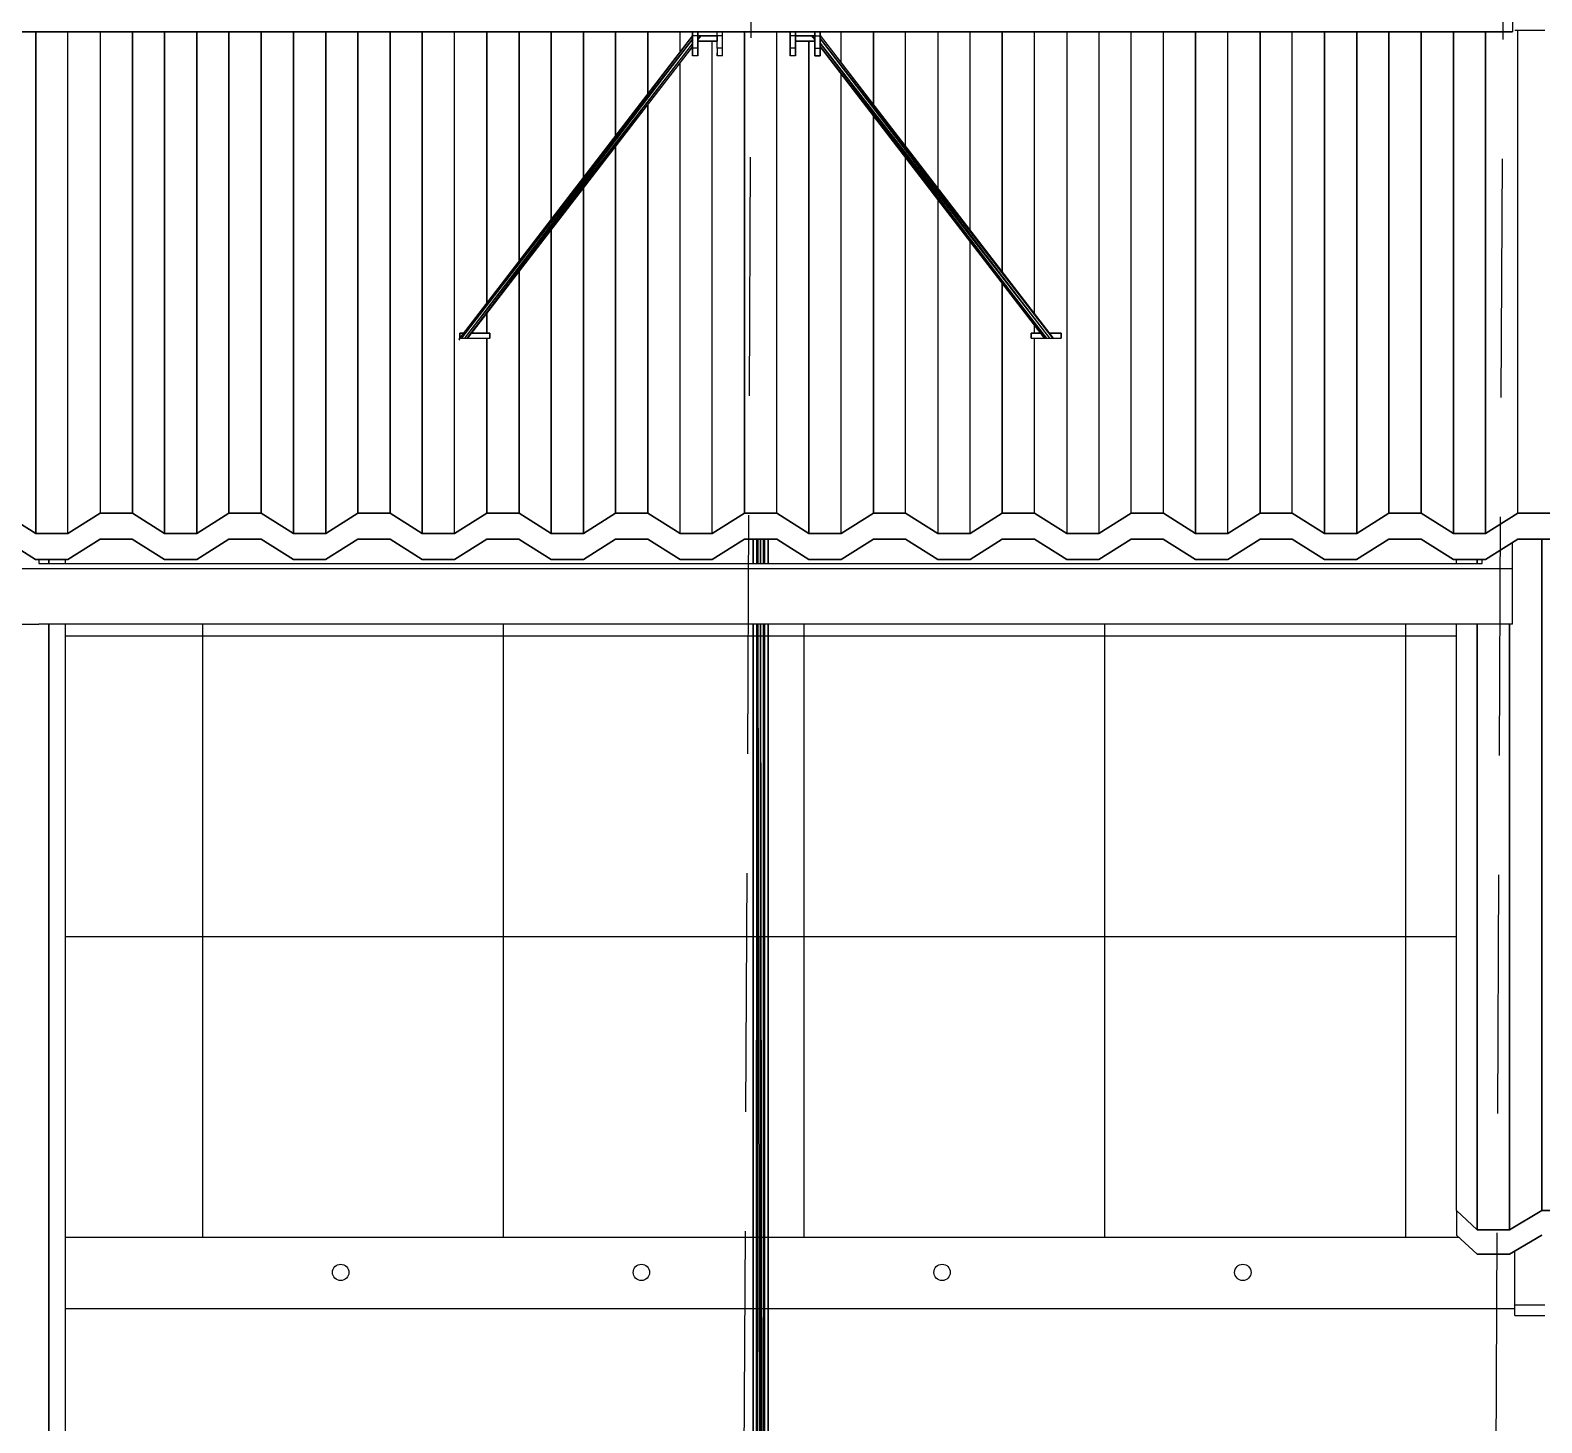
# Model space of a CAD drawing. Header units: millimetres. Extents: x -4997 to -4876, y -8737 to -8661.
# Drawn here: x -4922.076 to -4918.055, y -8705.173 to -8701.468 of the extents above; entities that cross this region are included whole.
import ezdxf

# ---------------------------------------------------------------- set-up
doc = ezdxf.new("R2010")
doc.units = ezdxf.units.MM
doc.header["$LTSCALE"] = 0.1
doc.linetypes.add('HIDDEN', pattern=[9.525, 6.35, -3.175])
for name, color, linetype in [('cobertura nova', 4, 'Continuous'), ('hachuras cobertura', 251, 'Continuous'), ('hachuras piso', 251, 'Continuous'), ('imagem', 7, 'Continuous'), ('layout cobertura', 251, 'Continuous'), ('visto', 9, 'Continuous')]:
    doc.layers.add(name, color=color, linetype=linetype)
picture_1 = doc.add_image_def('image1.jpg', size_in_pixel=(1920, 1080))

msp = doc.modelspace()

# ---------------------------------------------------------------- linework, layer by layer
at = {"layer": 'cobertura nova'}
for p, q in [((-4918.1328, -8701.3225), (-4918.1328, -8701.4725)), ((-4918.1328, -8701.3225), (-4918.1328, -8701.4725)), ((-4922.0528, -8701.4724), (-4922.1328, -8701.4724)), ((-4922.1328, -8701.4724), (-4922.0528, -8701.4724)), ((-4922.0528, -8701.4724), (-4918.2128, -8701.4724)), ((-4918.2128, -8701.4725), (-4922.0528, -8701.4724)), ((-4920.3143, -8701.4818), (-4920.9359, -8702.29)), ((-4920.3143, -8701.4821), (-4920.9359, -8702.29)), ((-4920.3143, -8701.4824), (-4920.9289, -8702.2872)), ((-4920.3143, -8701.4909), (-4920.9289, -8702.2872)), ((-4920.3143, -8701.4914), (-4920.9203, -8702.2872)), ((-4920.3143, -8701.4825), (-4920.3143, -8701.4724)), ((-4920.3143, -8701.4724), (-4920.3143, -8701.4825)), ((-4920.2998, -8701.4825), (-4920.3143, -8701.4825)), ((-4920.3143, -8701.5158), (-4920.3143, -8701.4825)), ((-4920.3143, -8701.4825), (-4920.3143, -8701.5158)), ((-4920.2998, -8701.4825), (-4920.2998, -8701.4724)), ((-4920.2998, -8701.4724), (-4920.2998, -8701.4825)), ((-4920.2998, -8701.5158), (-4920.2998, -8701.4825)), ((-4920.2998, -8701.4825), (-4920.2998, -8701.5158)), ((-4920.2487, -8701.4827), (-4920.2998, -8701.4827)), ((-4920.2998, -8701.4929), (-4920.292, -8701.4827)), ((-4920.292, -8701.4827), (-4920.2998, -8701.4928)), ((-4920.2998, -8701.4827), (-4920.2487, -8701.4827)), ((-4920.2998, -8701.4972), (-4920.2487, -8701.4972)), ((-4920.2998, -8701.4972), (-4920.2998, -8701.5077)), ((-4920.2487, -8701.4972), (-4920.2998, -8701.4972)), ((-4920.2487, -8701.4825), (-4920.2487, -8701.4724)), ((-4920.2343, -8701.4825), (-4920.2487, -8701.4825)), ((-4920.2487, -8701.5158), (-4920.2487, -8701.4825)), ((-4920.2487, -8701.4827), (-4920.2487, -8701.4972)), ((-4920.2343, -8701.4825), (-4920.2343, -8701.4724)), ((-4920.2343, -8701.5158), (-4920.2343, -8701.4825)), ((-4920.0543, -8701.4825), (-4920.0543, -8701.4724)), ((-4920.0398, -8701.4825), (-4920.0543, -8701.4825)), ((-4920.0543, -8701.5158), (-4920.0543, -8701.4825)), ((-4920.0542, -8701.4724), (-4920.0542, -8701.4825)), ((-4920.0542, -8701.4825), (-4920.0542, -8701.5158)), ((-4920.0398, -8701.4724), (-4920.0398, -8701.4825)), ((-4920.0398, -8701.4825), (-4920.0398, -8701.4724)), ((-4920.0398, -8701.4825), (-4920.0398, -8701.5158)), ((-4920.0398, -8701.5158), (-4920.0398, -8701.4825)), ((-4919.9887, -8701.4827), (-4920.0398, -8701.4827)), ((-4920.0398, -8701.4827), (-4919.9887, -8701.4827)), ((-4920.0398, -8701.4972), (-4920.0398, -8701.5077)), ((-4920.0398, -8701.4972), (-4919.9887, -8701.4972)), ((-4919.9887, -8701.4972), (-4920.0398, -8701.4972)), ((-4919.9966, -8701.4827), (-4919.9887, -8701.4929)), ((-4919.9887, -8701.4926), (-4919.9963, -8701.4827)), ((-4919.9961, -8701.4827), (-4919.9887, -8701.4922)), ((-4919.9896, -8701.4827), (-4919.9896, -8701.4827)), ((-4919.9892, -8701.4827), (-4919.9892, -8701.4827)), ((-4919.9887, -8701.4825), (-4919.9887, -8701.4724)), ((-4919.9887, -8701.4724), (-4919.9887, -8701.4825)), ((-4919.9887, -8701.4825), (-4919.9743, -8701.4825)), ((-4919.9887, -8701.5158), (-4919.9887, -8701.4825)), ((-4919.9887, -8701.4825), (-4919.9887, -8701.5158)), ((-4919.9743, -8701.4725), (-4919.9743, -8701.4825)), ((-4919.9743, -8701.4825), (-4919.9743, -8701.4725)), ((-4919.9743, -8701.4725), (-4919.9743, -8701.4818)), ((-4919.9743, -8701.4818), (-4919.3548, -8702.2872)), ((-4919.9743, -8701.4819), (-4919.3566, -8702.2872)), ((-4919.9743, -8701.4825), (-4919.9743, -8701.5158)), ((-4919.9743, -8701.5158), (-4919.9743, -8701.4825)), ((-4919.9743, -8701.4898), (-4919.3566, -8702.2872)), ((-4919.9743, -8701.4904), (-4919.3639, -8702.2872)), ((-4918.2128, -8701.4724), (-4918.1328, -8701.4724)), ((-4918.1328, -8701.4725), (-4918.2128, -8701.4725)), ((-4918.1262, -8701.4678), (-4918.0462, -8701.4678)), ((-4920.3143, -8701.503), (-4920.9202, -8702.2872)), ((-4920.913, -8702.2872), (-4920.3143, -8701.5036)), ((-4920.3143, -8701.5115), (-4920.913, -8702.2872)), ((-4920.9112, -8702.2872), (-4920.3143, -8701.5117)), ((-4920.2998, -8701.5158), (-4920.3143, -8701.5158)), ((-4920.3143, -8701.5158), (-4920.3143, -8701.5359)), ((-4920.3143, -8701.5359), (-4920.3143, -8701.5158)), ((-4920.3143, -8701.5291), (-4920.3143, -8701.5359)), ((-4920.2998, -8701.5359), (-4920.3143, -8701.5359)), ((-4920.2998, -8701.5077), (-4920.2998, -8701.5291)), ((-4920.2998, -8701.5359), (-4920.2998, -8701.5158)), ((-4920.2998, -8701.5158), (-4920.2998, -8701.5359)), ((-4920.2998, -8701.5291), (-4920.2998, -8701.5359)), ((-4920.2343, -8701.5158), (-4920.2487, -8701.5158)), ((-4920.2487, -8701.5158), (-4920.2487, -8701.5359)), ((-4920.2487, -8701.5359), (-4920.2487, -8701.5291)), ((-4920.2343, -8701.5359), (-4920.2487, -8701.5359)), ((-4920.2343, -8701.5359), (-4920.2343, -8701.5158)), ((-4920.0398, -8701.5158), (-4920.0543, -8701.5158)), ((-4920.0543, -8701.5359), (-4920.0543, -8701.5158)), ((-4920.0542, -8701.5158), (-4920.0543, -8701.5359)), ((-4920.0543, -8701.5291), (-4920.0543, -8701.5359)), ((-4920.0398, -8701.5359), (-4920.0543, -8701.5359)), ((-4920.0398, -8701.5077), (-4920.0398, -8701.5291)), ((-4920.0398, -8701.5158), (-4920.0398, -8701.5359)), ((-4920.0398, -8701.5359), (-4920.0398, -8701.5158)), ((-4920.0398, -8701.5291), (-4920.0398, -8701.5359)), ((-4919.9887, -8701.5077), (-4919.9887, -8701.5291)), ((-4919.9887, -8701.5158), (-4919.9743, -8701.5158)), ((-4919.9887, -8701.5359), (-4919.9887, -8701.5158)), ((-4919.9887, -8701.5158), (-4919.9887, -8701.5359)), ((-4919.9887, -8701.5291), (-4919.9887, -8701.5291)), ((-4919.9887, -8701.5291), (-4919.9887, -8701.5291)), ((-4919.9887, -8701.5291), (-4919.9887, -8701.5359)), ((-4919.9743, -8701.5359), (-4919.9887, -8701.5359)), ((-4919.9887, -8701.5359), (-4919.9743, -8701.5359)), ((-4919.9743, -8701.5018), (-4919.3639, -8702.2872)), ((-4919.3725, -8702.2872), (-4919.9743, -8701.5026)), ((-4919.9743, -8701.5109), (-4919.3725, -8702.2872)), ((-4919.3773, -8702.2872), (-4919.9743, -8701.5113)), ((-4919.9743, -8701.5117), (-4919.9743, -8701.5291)), ((-4919.9743, -8701.5117), (-4919.3773, -8702.2872)), ((-4919.9743, -8701.5158), (-4919.9743, -8701.5359)), ((-4919.9743, -8701.5359), (-4919.9743, -8701.5158)), ((-4919.9743, -8701.5291), (-4919.9743, -8701.5359)), ((-4920.8612, -8702.2223), (-4920.8612, -8702.2736)), ((-4920.8612, -8702.2736), (-4920.8612, -8702.2223)), ((-4919.4041, -8702.2736), (-4919.4041, -8702.2524)), ((-4920.9359, -8702.29), (-4920.9328, -8702.292)), ((-4920.9233, -8702.2736), (-4920.9328, -8702.2736)), ((-4920.9328, -8702.2736), (-4920.9328, -8702.2872)), ((-4920.9328, -8702.2872), (-4920.9328, -8702.2736)), ((-4920.9328, -8702.2736), (-4920.9233, -8702.2736)), ((-4920.9328, -8702.2872), (-4920.8528, -8702.2872)), ((-4920.8528, -8702.2736), (-4920.9008, -8702.2736)), ((-4920.9008, -8702.2736), (-4920.8528, -8702.2736)), ((-4920.8528, -8702.2736), (-4920.8528, -8702.2736)), ((-4920.8528, -8702.2872), (-4920.8528, -8702.2736)), ((-4920.8528, -8702.2736), (-4920.8528, -8702.2872)), ((-4919.4128, -8702.2872), (-4919.4128, -8702.2736)), ((-4919.4128, -8702.2736), (-4919.3878, -8702.2736)), ((-4919.3878, -8702.2736), (-4919.4128, -8702.2736)), ((-4919.4128, -8702.2736), (-4919.4128, -8702.2872)), ((-4919.4128, -8702.2872), (-4919.3328, -8702.2872)), ((-4919.3653, -8702.2736), (-4919.3328, -8702.2736)), ((-4919.3328, -8702.2736), (-4919.3653, -8702.2736)), ((-4919.3328, -8702.2872), (-4919.3328, -8702.2736)), ((-4919.3328, -8702.2736), (-4919.3328, -8702.2872)), ((-4922.147, -8702.7531), (-4922.0613, -8702.8069)), ((-4922.0613, -8702.8069), (-4922.147, -8702.7531)), ((-4921.9755, -8702.8069), (-4921.8898, -8702.7531)), ((-4921.8898, -8702.7531), (-4921.9755, -8702.8069)), ((-4921.8899, -8702.7532), (-4921.8899, -8702.7532)), ((-4921.8899, -8702.7532), (-4921.8899, -8702.7532)), ((-4921.8898, -8702.7531), (-4921.8041, -8702.7531)), ((-4921.8041, -8702.7531), (-4921.8898, -8702.7531)), ((-4921.8042, -8702.7531), (-4921.8042, -8702.7531)), ((-4921.8042, -8702.7531), (-4921.8042, -8702.7531)), ((-4921.8041, -8702.7531), (-4921.7184, -8702.8069)), ((-4921.7184, -8702.8069), (-4921.8041, -8702.7531)), ((-4921.6327, -8702.8069), (-4921.547, -8702.7531)), ((-4921.547, -8702.7531), (-4921.6327, -8702.8069)), ((-4921.5471, -8702.7532), (-4921.5471, -8702.7532)), ((-4921.5471, -8702.7532), (-4921.5471, -8702.7532)), ((-4921.547, -8702.7531), (-4921.4613, -8702.7531)), ((-4921.4613, -8702.7531), (-4921.547, -8702.7531)), ((-4921.4613, -8702.7531), (-4921.3755, -8702.8069)), ((-4921.3755, -8702.8069), (-4921.4613, -8702.7531)), ((-4921.2898, -8702.8069), (-4921.2041, -8702.7531)), ((-4921.2041, -8702.7531), (-4921.2898, -8702.8069)), ((-4921.2042, -8702.7532), (-4921.2042, -8702.7532)), ((-4921.2042, -8702.7532), (-4921.2042, -8702.7532)), ((-4921.2041, -8702.7531), (-4921.1184, -8702.7531)), ((-4921.1184, -8702.7531), (-4921.2041, -8702.7531)), ((-4921.1185, -8702.7531), (-4921.1185, -8702.7531)), ((-4921.1185, -8702.7531), (-4921.1185, -8702.7531)), ((-4921.1184, -8702.7531), (-4921.0327, -8702.8069)), ((-4921.0327, -8702.8069), (-4921.1184, -8702.7531)), ((-4920.947, -8702.8069), (-4920.8613, -8702.7531)), ((-4920.8613, -8702.7531), (-4920.947, -8702.8069)), ((-4920.8614, -8702.7532), (-4920.8614, -8702.7532)), ((-4920.8614, -8702.7532), (-4920.8614, -8702.7532)), ((-4920.8613, -8702.7531), (-4920.7755, -8702.7531)), ((-4920.7755, -8702.7531), (-4920.8613, -8702.7531)), ((-4920.7757, -8702.7531), (-4920.7757, -8702.7531)), ((-4920.7757, -8702.7531), (-4920.7757, -8702.7531)), ((-4920.7755, -8702.7531), (-4920.6898, -8702.8069)), ((-4920.6898, -8702.8069), (-4920.7755, -8702.7531)), ((-4920.6041, -8702.8069), (-4920.5184, -8702.7531)), ((-4920.5184, -8702.7531), (-4920.6041, -8702.8069)), ((-4920.5185, -8702.7532), (-4920.5185, -8702.7532)), ((-4920.5184, -8702.7531), (-4920.4327, -8702.7531)), ((-4920.4327, -8702.7531), (-4920.5184, -8702.7531)), ((-4920.4328, -8702.7531), (-4920.4328, -8702.7531)), ((-4920.4327, -8702.7531), (-4920.347, -8702.8069)), ((-4920.347, -8702.8069), (-4920.4327, -8702.7531)), ((-4920.2613, -8702.8069), (-4920.1755, -8702.7531)), ((-4920.1755, -8702.7531), (-4920.2613, -8702.8069)), ((-4920.1757, -8702.7532), (-4920.1757, -8702.7532)), ((-4920.1755, -8702.7531), (-4920.0898, -8702.7531)), ((-4920.0898, -8702.7531), (-4920.1755, -8702.7531)), ((-4920.0899, -8702.7531), (-4920.0899, -8702.7531)), ((-4920.0898, -8702.7531), (-4920.0041, -8702.8069)), ((-4920.0041, -8702.8069), (-4920.0898, -8702.7531)), ((-4919.9184, -8702.8069), (-4919.8327, -8702.7531)), ((-4919.8327, -8702.7531), (-4919.9184, -8702.8069)), ((-4919.8328, -8702.7532), (-4919.8328, -8702.7532)), ((-4919.8327, -8702.7531), (-4919.747, -8702.7531)), ((-4919.747, -8702.7531), (-4919.8327, -8702.7531)), ((-4919.7471, -8702.7531), (-4919.7471, -8702.7531)), ((-4919.747, -8702.7531), (-4919.6613, -8702.8069)), ((-4919.6613, -8702.8069), (-4919.747, -8702.7531)), ((-4919.5755, -8702.8069), (-4919.4898, -8702.7531)), ((-4919.4898, -8702.7531), (-4919.5755, -8702.8069)), ((-4919.4899, -8702.7532), (-4919.4899, -8702.7532)), ((-4919.4899, -8702.7532), (-4919.4899, -8702.7532)), ((-4919.4898, -8702.7531), (-4919.4041, -8702.7531)), ((-4919.4041, -8702.7531), (-4919.4898, -8702.7531)), ((-4919.4042, -8702.7531), (-4919.4042, -8702.7531)), ((-4919.4042, -8702.7531), (-4919.4042, -8702.7531)), ((-4919.4041, -8702.7531), (-4919.3184, -8702.8069)), ((-4919.3184, -8702.8069), (-4919.4041, -8702.7531)), ((-4919.2327, -8702.8069), (-4919.147, -8702.7531)), ((-4919.147, -8702.7531), (-4919.2327, -8702.8069)), ((-4919.1471, -8702.7532), (-4919.1471, -8702.7532)), ((-4919.1471, -8702.7532), (-4919.1471, -8702.7532)), ((-4919.147, -8702.7531), (-4919.0612, -8702.7531)), ((-4919.0612, -8702.7531), (-4919.147, -8702.7531)), ((-4919.0614, -8702.7531), (-4919.0614, -8702.7531)), ((-4919.0614, -8702.7531), (-4919.0614, -8702.7531)), ((-4919.0612, -8702.7531), (-4918.9755, -8702.8069)), ((-4918.9755, -8702.8069), (-4919.0612, -8702.7531)), ((-4918.8898, -8702.8069), (-4918.8041, -8702.7531)), ((-4918.8041, -8702.7531), (-4918.8898, -8702.8069)), ((-4918.8042, -8702.7532), (-4918.8042, -8702.7532)), ((-4918.8042, -8702.7532), (-4918.8042, -8702.7532)), ((-4918.8041, -8702.7531), (-4918.7184, -8702.7531)), ((-4918.7184, -8702.7531), (-4918.8041, -8702.7531)), ((-4918.7185, -8702.7531), (-4918.7185, -8702.7531)), ((-4918.7185, -8702.7531), (-4918.7185, -8702.7531)), ((-4918.7184, -8702.7531), (-4918.6327, -8702.8069)), ((-4918.6327, -8702.8069), (-4918.7184, -8702.7531)), ((-4918.547, -8702.8069), (-4918.4612, -8702.7531)), ((-4918.4612, -8702.7531), (-4918.547, -8702.8069)), ((-4918.4614, -8702.7532), (-4918.4614, -8702.7532)), ((-4918.4614, -8702.7532), (-4918.4614, -8702.7532)), ((-4918.4612, -8702.7531), (-4918.3755, -8702.7531)), ((-4918.3755, -8702.7531), (-4918.4612, -8702.7531)), ((-4918.3757, -8702.7531), (-4918.3757, -8702.7531)), ((-4918.3757, -8702.7531), (-4918.3757, -8702.7531)), ((-4918.3755, -8702.7531), (-4918.2898, -8702.8069)), ((-4918.2898, -8702.8069), (-4918.3755, -8702.7531)), ((-4918.2041, -8702.8069), (-4918.1184, -8702.7531)), ((-4918.1184, -8702.7531), (-4918.2041, -8702.8069)), ((-4918.1185, -8702.7532), (-4918.1185, -8702.7532)), ((-4918.1185, -8702.7532), (-4918.1185, -8702.7532)), ((-4918.1184, -8702.7531), (-4918.0327, -8702.7531)), ((-4918.0327, -8702.7531), (-4918.1184, -8702.7531)), ((-4922.0614, -8702.8759), (-4922.1471, -8702.8221)), ((-4922.1471, -8702.8221), (-4922.0614, -8702.8759)), ((-4922.0614, -8702.8068), (-4922.0614, -8702.8068)), ((-4922.0614, -8702.8068), (-4922.0614, -8702.8068)), ((-4922.0613, -8702.8069), (-4921.9755, -8702.8069)), ((-4921.9755, -8702.8069), (-4922.0613, -8702.8069)), ((-4921.9757, -8702.8069), (-4921.9757, -8702.8069)), ((-4921.8899, -8702.8221), (-4921.9757, -8702.8759)), ((-4921.9757, -8702.8759), (-4921.8899, -8702.8221)), ((-4921.8042, -8702.8221), (-4921.8899, -8702.8221)), ((-4921.8899, -8702.8221), (-4921.8899, -8702.8221)), ((-4921.8899, -8702.8221), (-4921.8042, -8702.8221)), ((-4921.7185, -8702.8759), (-4921.8042, -8702.8221)), ((-4921.8042, -8702.8221), (-4921.7185, -8702.8759)), ((-4921.7185, -8702.8068), (-4921.7185, -8702.8068)), ((-4921.7184, -8702.8069), (-4921.6327, -8702.8069)), ((-4921.6327, -8702.8069), (-4921.7184, -8702.8069)), ((-4921.6328, -8702.8069), (-4921.6328, -8702.8069)), ((-4921.6328, -8702.8069), (-4921.6328, -8702.8069)), ((-4921.5471, -8702.8221), (-4921.6328, -8702.8759)), ((-4921.6328, -8702.8759), (-4921.5471, -8702.8221)), ((-4921.4614, -8702.8221), (-4921.5471, -8702.8221)), ((-4921.5471, -8702.8221), (-4921.4614, -8702.8221)), ((-4921.3757, -8702.8759), (-4921.4614, -8702.8221)), ((-4921.4614, -8702.8221), (-4921.3757, -8702.8759)), ((-4921.3757, -8702.8068), (-4921.3757, -8702.8068)), ((-4921.3757, -8702.8068), (-4921.3757, -8702.8068)), ((-4921.3755, -8702.8069), (-4921.2898, -8702.8069)), ((-4921.2898, -8702.8069), (-4921.3755, -8702.8069)), ((-4921.2042, -8702.8221), (-4921.2899, -8702.8759)), ((-4921.2899, -8702.8759), (-4921.2042, -8702.8221)), ((-4921.1185, -8702.8221), (-4921.2042, -8702.8221)), ((-4921.2042, -8702.8221), (-4921.1185, -8702.8221)), ((-4921.0328, -8702.8759), (-4921.1185, -8702.8221)), ((-4921.1185, -8702.8221), (-4921.0328, -8702.8759)), ((-4921.0328, -8702.8068), (-4921.0328, -8702.8068)), ((-4921.0327, -8702.8069), (-4920.947, -8702.8069)), ((-4920.947, -8702.8069), (-4921.0327, -8702.8069)), ((-4920.9471, -8702.8069), (-4920.9471, -8702.8069)), ((-4920.9471, -8702.8069), (-4920.9471, -8702.8069)), ((-4920.8614, -8702.8221), (-4920.9471, -8702.8759)), ((-4920.9471, -8702.8759), (-4920.8614, -8702.8221)), ((-4920.7757, -8702.8221), (-4920.8614, -8702.8221)), ((-4920.8614, -8702.8221), (-4920.7757, -8702.8221)), ((-4920.6899, -8702.8759), (-4920.7757, -8702.8221)), ((-4920.7757, -8702.8221), (-4920.6899, -8702.8759)), ((-4920.6899, -8702.8068), (-4920.6899, -8702.8068)), ((-4920.6899, -8702.8068), (-4920.6899, -8702.8068)), ((-4920.6898, -8702.8069), (-4920.6041, -8702.8069)), ((-4920.6041, -8702.8069), (-4920.6898, -8702.8069)), ((-4920.6042, -8702.8069), (-4920.6042, -8702.8069)), ((-4920.5185, -8702.8221), (-4920.6042, -8702.8759)), ((-4920.6042, -8702.8759), (-4920.5185, -8702.8221)), ((-4920.4328, -8702.8221), (-4920.5185, -8702.8221)), ((-4920.5185, -8702.8221), (-4920.4328, -8702.8221)), ((-4920.3471, -8702.8759), (-4920.4328, -8702.8221)), ((-4920.4328, -8702.8221), (-4920.3471, -8702.8759)), ((-4920.3471, -8702.8068), (-4920.3471, -8702.8068)), ((-4920.347, -8702.8069), (-4920.2613, -8702.8069)), ((-4920.2613, -8702.8069), (-4920.347, -8702.8069)), ((-4920.2614, -8702.8069), (-4920.2614, -8702.8069)), ((-4920.1757, -8702.8221), (-4920.2614, -8702.8759)), ((-4920.2614, -8702.8759), (-4920.1757, -8702.8221)), ((-4920.0899, -8702.8221), (-4920.1757, -8702.8221)), ((-4920.1757, -8702.8221), (-4920.0899, -8702.8221)), ((-4920.1526, -8702.8869), (-4920.1526, -8702.8221)), ((-4920.1525, -8702.8221), (-4920.1525, -8702.8869)), ((-4920.1441, -8702.8221), (-4920.1441, -8702.8869)), ((-4920.144, -8702.8221), (-4920.144, -8702.8869)), ((-4920.1409, -8702.8869), (-4920.1409, -8702.8221)), ((-4920.1405, -8702.8221), (-4920.1404, -8702.8869)), ((-4920.1329, -8702.8869), (-4920.1329, -8702.8221)), ((-4920.1325, -8702.8869), (-4920.1326, -8702.8221)), ((-4920.125, -8702.8869), (-4920.125, -8702.8221)), ((-4920.1248, -8702.8869), (-4920.1248, -8702.8221)), ((-4920.1217, -8702.8869), (-4920.1217, -8702.8221)), ((-4920.113, -8702.8221), (-4920.113, -8702.8869)), ((-4920.113, -8702.8869), (-4920.113, -8702.8221)), ((-4920.113, -8702.8869), (-4920.113, -8702.8221)), ((-4920.113, -8702.8221), (-4920.113, -8702.8869)), ((-4920.113, -8702.8869), (-4920.113, -8702.8221)), ((-4920.0042, -8702.8759), (-4920.0899, -8702.8221)), ((-4920.0899, -8702.8221), (-4920.0042, -8702.8759)), ((-4920.0042, -8702.8068), (-4920.0042, -8702.8068)), ((-4920.0041, -8702.8069), (-4919.9184, -8702.8069)), ((-4919.9184, -8702.8069), (-4920.0041, -8702.8069)), ((-4919.9185, -8702.8069), (-4919.9185, -8702.8069)), ((-4919.8328, -8702.8221), (-4919.9185, -8702.8759)), ((-4919.9185, -8702.8759), (-4919.8328, -8702.8221)), ((-4919.7471, -8702.8221), (-4919.8328, -8702.8221)), ((-4919.8328, -8702.8221), (-4919.7471, -8702.8221)), ((-4919.6614, -8702.8759), (-4919.7471, -8702.8221)), ((-4919.7471, -8702.8221), (-4919.6614, -8702.8759)), ((-4919.6614, -8702.8068), (-4919.6614, -8702.8068)), ((-4919.6614, -8702.8068), (-4919.6614, -8702.8068)), ((-4919.6613, -8702.8069), (-4919.5755, -8702.8069)), ((-4919.5755, -8702.8069), (-4919.6613, -8702.8069)), ((-4919.5757, -8702.8069), (-4919.5757, -8702.8069)), ((-4919.4899, -8702.8221), (-4919.5757, -8702.8759)), ((-4919.5757, -8702.8759), (-4919.4899, -8702.8221)), ((-4919.4042, -8702.8221), (-4919.4899, -8702.8221)), ((-4919.4899, -8702.8221), (-4919.4042, -8702.8221)), ((-4919.3185, -8702.8759), (-4919.4042, -8702.8221)), ((-4919.4042, -8702.8221), (-4919.3185, -8702.8759)), ((-4919.3185, -8702.8068), (-4919.3185, -8702.8068)), ((-4919.3185, -8702.8068), (-4919.3185, -8702.8068)), ((-4919.3184, -8702.8069), (-4919.2327, -8702.8069)), ((-4919.2327, -8702.8069), (-4919.3184, -8702.8069)), ((-4919.2328, -8702.8069), (-4919.2328, -8702.8069)), ((-4919.2328, -8702.8069), (-4919.2328, -8702.8069)), ((-4919.1471, -8702.8221), (-4919.2328, -8702.8759)), ((-4919.2328, -8702.8759), (-4919.1471, -8702.8221)), ((-4919.0614, -8702.8221), (-4919.1471, -8702.8221)), ((-4919.1471, -8702.8221), (-4919.0614, -8702.8221)), ((-4918.9757, -8702.8759), (-4919.0614, -8702.8221)), ((-4919.0614, -8702.8221), (-4918.9757, -8702.8759)), ((-4918.9757, -8702.8068), (-4918.9757, -8702.8068)), ((-4918.9757, -8702.8068), (-4918.9757, -8702.8068)), ((-4918.9755, -8702.8069), (-4918.8898, -8702.8069)), ((-4918.8898, -8702.8069), (-4918.9755, -8702.8069)), ((-4918.8899, -8702.8069), (-4918.8899, -8702.8069)), ((-4918.8899, -8702.8069), (-4918.8899, -8702.8069)), ((-4918.8042, -8702.8221), (-4918.8899, -8702.8759)), ((-4918.8899, -8702.8759), (-4918.8042, -8702.8221)), ((-4918.7185, -8702.8221), (-4918.8042, -8702.8221)), ((-4918.8042, -8702.8221), (-4918.7185, -8702.8221)), ((-4918.6328, -8702.8759), (-4918.7185, -8702.8221)), ((-4918.7185, -8702.8221), (-4918.6328, -8702.8759)), ((-4918.6328, -8702.8068), (-4918.6328, -8702.8068)), ((-4918.6328, -8702.8068), (-4918.6328, -8702.8068)), ((-4918.6327, -8702.8069), (-4918.547, -8702.8069)), ((-4918.547, -8702.8069), (-4918.6327, -8702.8069)), ((-4918.5471, -8702.8069), (-4918.5471, -8702.8069)), ((-4918.5471, -8702.8069), (-4918.5471, -8702.8069)), ((-4918.4614, -8702.8221), (-4918.5471, -8702.8759)), ((-4918.5471, -8702.8759), (-4918.4614, -8702.8221)), ((-4918.3757, -8702.8221), (-4918.4614, -8702.8221)), ((-4918.4614, -8702.8221), (-4918.3757, -8702.8221)), ((-4918.3757, -8702.8221), (-4918.2899, -8702.8759)), ((-4918.2899, -8702.8759), (-4918.3757, -8702.8221)), ((-4918.2899, -8702.8069), (-4918.2899, -8702.8068)), ((-4918.2898, -8702.8069), (-4918.2041, -8702.8069)), ((-4918.2041, -8702.8069), (-4918.2898, -8702.8069)), ((-4918.2042, -8702.8069), (-4918.2042, -8702.8069)), ((-4918.2042, -8702.8069), (-4918.2042, -8702.8069)), ((-4918.1185, -8702.8221), (-4918.2042, -8702.8759)), ((-4918.2042, -8702.8759), (-4918.1185, -8702.8221)), ((-4918.0328, -8702.8221), (-4918.1185, -8702.8221)), ((-4918.1185, -8702.8221), (-4918.0328, -8702.8221)), ((-4918.1328, -8702.8869), (-4918.1328, -8702.8311)), ((-4922.0528, -8702.9005), (-4922.1328, -8702.9005)), ((-4921.9757, -8702.8759), (-4922.0614, -8702.8759)), ((-4922.0614, -8702.8759), (-4921.9757, -8702.8759)), ((-4922.0614, -8702.8759), (-4922.0614, -8702.8759)), ((-4922.0528, -8702.8759), (-4922.0528, -8702.8869)), ((-4922.0528, -8702.8869), (-4918.2128, -8702.8869)), ((-4918.2128, -8702.9005), (-4922.0528, -8702.9005)), ((-4922.0262, -8702.8869), (-4922.0262, -8702.8759)), ((-4922.0262, -8702.8759), (-4922.0262, -8702.8869)), ((-4921.9827, -8702.8759), (-4921.9827, -8702.8869)), ((-4921.9826, -8702.8759), (-4921.9826, -8702.8869)), ((-4921.6328, -8702.8759), (-4921.7185, -8702.8759)), ((-4921.7185, -8702.8759), (-4921.6328, -8702.8759)), ((-4921.6328, -8702.8759), (-4921.6328, -8702.8759)), ((-4921.2899, -8702.8759), (-4921.3757, -8702.8759)), ((-4921.3757, -8702.8759), (-4921.2899, -8702.8759)), ((-4920.9471, -8702.8759), (-4921.0328, -8702.8759)), ((-4921.0328, -8702.8759), (-4920.9471, -8702.8759)), ((-4920.6042, -8702.8759), (-4920.6899, -8702.8759)), ((-4920.6899, -8702.8759), (-4920.6042, -8702.8759)), ((-4920.2614, -8702.8759), (-4920.3471, -8702.8759)), ((-4920.3471, -8702.8759), (-4920.2614, -8702.8759)), ((-4919.9185, -8702.8759), (-4920.0042, -8702.8759)), ((-4920.0042, -8702.8759), (-4919.9185, -8702.8759)), ((-4919.5757, -8702.8759), (-4919.6614, -8702.8759)), ((-4919.6614, -8702.8759), (-4919.5757, -8702.8759)), ((-4919.2328, -8702.8759), (-4919.3185, -8702.8759)), ((-4919.3185, -8702.8759), (-4919.2328, -8702.8759)), ((-4918.8899, -8702.8759), (-4918.9757, -8702.8759)), ((-4918.9757, -8702.8759), (-4918.8899, -8702.8759)), ((-4918.5471, -8702.8759), (-4918.6328, -8702.8759)), ((-4918.6328, -8702.8759), (-4918.5471, -8702.8759)), ((-4918.2899, -8702.8759), (-4918.2042, -8702.8759)), ((-4918.2042, -8702.8759), (-4918.2899, -8702.8759)), ((-4918.2815, -8702.8869), (-4918.2815, -8702.8759)), ((-4918.2262, -8702.8869), (-4918.2262, -8702.8759)), ((-4918.2262, -8702.8759), (-4918.2262, -8702.8869)), ((-4918.2128, -8702.8869), (-4918.2128, -8702.8759)), ((-4918.1328, -8702.9005), (-4918.2128, -8702.9005)), ((-4918.1328, -8702.9005), (-4918.1328, -8702.8869)), ((-4918.1328, -8703.0484), (-4918.1328, -8702.9005)), ((-4922.1328, -8703.0483), (-4922.0528, -8703.0483)), ((-4918.2128, -8703.0484), (-4922.0528, -8703.0483)), ((-4922.0262, -8709.5234), (-4922.0262, -8703.0483)), ((-4921.9827, -8703.0483), (-4921.9828, -8709.5053)), ((-4921.9826, -8703.0483), (-4921.9827, -8709.5285)), ((-4920.1526, -8703.6634), (-4920.1526, -8703.0483)), ((-4920.1525, -8703.0483), (-4920.1525, -8703.6634)), ((-4920.1441, -8703.0483), (-4920.1442, -8708.0464)), ((-4920.1439, -8703.0483), (-4920.1409, -8708.082)), ((-4920.1409, -8708.082), (-4920.1409, -8703.0483)), ((-4920.1402, -8703.0483), (-4920.1329, -8708.0862)), ((-4920.1329, -8708.0862), (-4920.1329, -8703.0483)), ((-4920.125, -8708.082), (-4920.1323, -8703.0483)), ((-4920.125, -8708.082), (-4920.125, -8703.0483)), ((-4920.1217, -8708.0464), (-4920.1247, -8703.0483)), ((-4920.1217, -8708.0464), (-4920.1217, -8703.0483)), ((-4920.113, -8703.0483), (-4920.113, -8703.6634)), ((-4920.113, -8703.6634), (-4920.113, -8703.0483)), ((-4920.113, -8703.772), (-4920.113, -8703.0483)), ((-4920.113, -8703.0483), (-4920.113, -8703.6634)), ((-4920.113, -8703.6634), (-4920.113, -8703.0483)), ((-4918.2815, -8704.6084), (-4918.2815, -8703.0484)), ((-4918.1328, -8703.0484), (-4918.2128, -8703.0484)), ((-4920.1526, -8703.772), (-4920.1526, -8703.6634)), ((-4920.1525, -8703.6634), (-4920.1525, -8703.772)), ((-4920.113, -8703.6634), (-4920.113, -8703.772)), ((-4920.113, -8703.6634), (-4920.113, -8703.772)), ((-4920.113, -8703.772), (-4920.113, -8703.6634)), ((-4920.1526, -8707.8562), (-4920.1526, -8703.772)), ((-4920.1525, -8703.772), (-4920.1525, -8707.8562)), ((-4920.113, -8703.772), (-4920.1131, -8707.8562)), ((-4920.1131, -8707.8562), (-4920.113, -8703.772)), ((-4920.113, -8703.772), (-4920.113, -8707.8562)), ((-4920.113, -8707.8562), (-4920.113, -8703.772)), ((-4918.2815, -8704.6084), (-4918.2814, -8704.6737)), ((-4918.2262, -8704.6594), (-4918.2815, -8704.6084)), ((-4918.2815, -8704.6084), (-4918.2262, -8704.6594)), ((-4918.0548, -8704.6084), (-4918.1405, -8704.6594)), ((-4918.1405, -8704.6594), (-4918.0548, -8704.6084)), ((-4917.9691, -8704.6084), (-4918.0548, -8704.6084)), ((-4918.0548, -8704.6084), (-4917.9691, -8704.6084)), ((-4918.0547, -8704.6084), (-4918.0547, -8704.6084)), ((-4918.2814, -8704.6737), (-4918.2261, -8704.7247)), ((-4918.2261, -8704.7247), (-4918.2814, -8704.6737)), ((-4918.1405, -8704.6594), (-4918.2262, -8704.6594)), ((-4918.2262, -8704.6594), (-4918.1405, -8704.6594)), ((-4918.2261, -8704.6594), (-4918.2261, -8704.6594)), ((-4918.2261, -8704.6594), (-4918.2261, -8704.6594)), ((-4918.1404, -8704.6593), (-4918.1404, -8704.6593)), ((-4918.1404, -8704.7247), (-4918.0547, -8704.6737)), ((-4918.0547, -8704.6737), (-4918.1404, -8704.7247)), ((-4918.1262, -8704.8592), (-4918.1262, -8704.7163)), ((-4918.2261, -8704.7247), (-4918.1404, -8704.7247)), ((-4918.2261, -8704.7247), (-4918.2261, -8704.7247)), ((-4918.1404, -8704.7247), (-4918.2261, -8704.7247)), ((-4918.1262, -8704.888), (-4918.1262, -8704.8592)), ((-4918.1262, -8704.8592), (-4918.0462, -8704.8592)), ((-4918.1262, -8704.888), (-4918.0462, -8704.888))]:
    msp.add_line(p, q, dxfattribs=at)
at = {"layer": 'hachuras cobertura'}
for p, q in [((-4922.0613, -8702.8069), (-4922.0612, -8701.4724)), ((-4922.0612, -8701.4724), (-4922.0613, -8702.8069)), ((-4921.9755, -8702.8069), (-4921.9755, -8701.4724)), ((-4921.8898, -8701.4724), (-4921.8898, -8702.7531)), ((-4921.8041, -8701.4724), (-4921.8041, -8702.7531)), ((-4921.8041, -8702.7531), (-4921.8041, -8701.4724)), ((-4921.7184, -8702.8069), (-4921.7184, -8701.4724)), ((-4921.7184, -8701.4724), (-4921.7184, -8702.8069)), ((-4921.6327, -8702.8069), (-4921.6327, -8701.4724)), ((-4921.6327, -8701.4724), (-4921.6327, -8702.8069)), ((-4921.547, -8702.7531), (-4921.547, -8701.4724)), ((-4921.547, -8701.4724), (-4921.547, -8702.7531)), ((-4921.4613, -8702.7531), (-4921.4612, -8701.4724)), ((-4921.4612, -8701.4724), (-4921.4613, -8702.7531)), ((-4921.3755, -8702.8069), (-4921.3755, -8701.4724)), ((-4921.3755, -8701.4724), (-4921.3755, -8702.8069)), ((-4921.2898, -8702.8069), (-4921.2898, -8701.4724)), ((-4921.2898, -8701.4724), (-4921.2898, -8702.8069)), ((-4921.2041, -8702.7531), (-4921.2041, -8701.4724)), ((-4921.2041, -8701.4724), (-4921.2041, -8702.7531)), ((-4921.1184, -8702.7531), (-4921.1184, -8701.4724)), ((-4921.1184, -8701.4724), (-4921.1184, -8702.7531)), ((-4921.0327, -8702.8069), (-4921.0327, -8701.4724)), ((-4921.0327, -8701.4724), (-4921.0327, -8702.8069)), ((-4920.947, -8702.8069), (-4920.947, -8701.4724)), ((-4920.8612, -8701.4724), (-4920.8612, -8702.193)), ((-4920.8612, -8702.193), (-4920.8612, -8701.4724)), ((-4920.7755, -8702.0815), (-4920.7755, -8701.4724)), ((-4920.7755, -8701.4724), (-4920.7755, -8702.0815)), ((-4920.6898, -8701.9701), (-4920.6898, -8701.4724)), ((-4920.6898, -8701.4724), (-4920.6898, -8701.9701)), ((-4920.6041, -8701.8586), (-4920.6041, -8701.4724)), ((-4920.6041, -8701.4724), (-4920.6041, -8701.8586)), ((-4920.5184, -8701.7472), (-4920.5184, -8701.4724)), ((-4920.5184, -8701.4724), (-4920.5184, -8701.7472)), ((-4920.4327, -8701.6357), (-4920.4327, -8701.4724)), ((-4920.4327, -8701.4724), (-4920.4327, -8701.6357)), ((-4920.347, -8701.5243), (-4920.347, -8701.4724)), ((-4920.2613, -8702.8069), (-4920.2612, -8701.4972)), ((-4920.1755, -8702.7531), (-4920.1755, -8701.4724)), ((-4920.1755, -8701.4724), (-4920.1755, -8702.7531)), ((-4920.0898, -8702.7531), (-4920.0898, -8701.4724)), ((-4920.0041, -8702.8069), (-4920.0041, -8701.4972)), ((-4920.0041, -8701.4972), (-4920.0041, -8702.8069)), ((-4919.9184, -8701.5545), (-4919.9184, -8701.4725)), ((-4919.8327, -8701.6659), (-4919.8327, -8701.4725)), ((-4919.8327, -8701.4725), (-4919.8327, -8701.6659)), ((-4919.747, -8701.7774), (-4919.747, -8701.4725)), ((-4919.6612, -8701.4725), (-4919.6612, -8701.8888)), ((-4919.5755, -8702.0003), (-4919.5755, -8701.4725)), ((-4919.4898, -8702.1117), (-4919.4898, -8701.4725)), ((-4919.4898, -8701.4725), (-4919.4898, -8702.1117)), ((-4919.4041, -8702.2232), (-4919.4041, -8701.4725)), ((-4919.3184, -8701.4725), (-4919.3184, -8702.8069)), ((-4919.2327, -8701.4725), (-4919.2327, -8702.8069)), ((-4919.147, -8702.7531), (-4919.147, -8701.4725)), ((-4919.0612, -8702.7531), (-4919.0612, -8701.4725)), ((-4918.9755, -8702.8069), (-4918.9755, -8701.4725)), ((-4918.9755, -8701.4725), (-4918.9755, -8702.8069)), ((-4918.8898, -8702.8069), (-4918.8898, -8701.4725)), ((-4918.8041, -8702.7531), (-4918.8041, -8701.4725)), ((-4918.8041, -8701.4725), (-4918.8041, -8702.7531)), ((-4918.7184, -8702.7531), (-4918.7184, -8701.4725)), ((-4918.6327, -8701.4725), (-4918.6327, -8702.8069)), ((-4918.6327, -8702.8069), (-4918.6327, -8701.4725)), ((-4918.547, -8702.8069), (-4918.547, -8701.4725)), ((-4918.547, -8701.4725), (-4918.547, -8702.8069)), ((-4918.4612, -8702.7531), (-4918.4612, -8701.4725)), ((-4918.4612, -8701.4725), (-4918.4612, -8702.7531)), ((-4918.3755, -8702.7531), (-4918.3755, -8701.4725)), ((-4918.3755, -8701.4725), (-4918.3755, -8702.7531)), ((-4918.2898, -8701.4725), (-4918.2898, -8702.8069)), ((-4918.2898, -8702.8069), (-4918.2898, -8701.4725)), ((-4918.2041, -8702.8069), (-4918.2041, -8701.4725)), ((-4918.2041, -8701.4725), (-4918.2041, -8702.8069)), ((-4918.1184, -8702.7531), (-4918.1184, -8701.4678)), ((-4920.347, -8702.8069), (-4920.347, -8701.5541)), ((-4919.9184, -8702.8069), (-4919.9184, -8701.5843)), ((-4920.4327, -8702.7531), (-4920.4327, -8701.6655)), ((-4920.4327, -8701.6655), (-4920.4327, -8702.7531)), ((-4919.8327, -8702.7531), (-4919.8327, -8701.6956)), ((-4919.8327, -8701.6956), (-4919.8327, -8702.7531)), ((-4920.5184, -8702.7531), (-4920.5184, -8701.7768)), ((-4920.5184, -8701.7768), (-4920.5184, -8702.7531)), ((-4919.747, -8702.7531), (-4919.747, -8701.807)), ((-4920.6041, -8702.8069), (-4920.6041, -8701.8882)), ((-4920.6041, -8701.8882), (-4920.6041, -8702.8069)), ((-4919.6612, -8701.9184), (-4919.6613, -8702.8069)), ((-4920.6898, -8702.8069), (-4920.6898, -8701.9995)), ((-4920.6898, -8701.9995), (-4920.6898, -8702.8069)), ((-4919.5755, -8702.8069), (-4919.5755, -8702.0297)), ((-4920.7755, -8702.7531), (-4920.7755, -8702.1109)), ((-4920.7755, -8702.1109), (-4920.7755, -8702.7531)), ((-4919.4898, -8702.7531), (-4919.4898, -8702.1411)), ((-4919.4898, -8702.1411), (-4919.4898, -8702.7531)), ((-4920.8612, -8702.2872), (-4920.8613, -8702.7531)), ((-4920.8613, -8702.7531), (-4920.8612, -8702.2872)), ((-4919.4041, -8702.7531), (-4919.4041, -8702.2872)), ((-4918.0548, -8704.6084), (-4918.0548, -8702.8221)), ((-4918.0548, -8702.8221), (-4918.0548, -8704.6084)), ((-4922.0262, -8703.0483), (-4922.0262, -8709.5234)), ((-4918.2262, -8704.6594), (-4918.2262, -8703.0484)), ((-4918.2262, -8703.0484), (-4918.2262, -8704.6594)), ((-4918.1405, -8704.6594), (-4918.1405, -8703.0484)), ((-4918.1405, -8703.0484), (-4918.1405, -8704.6594))]:
    msp.add_line(p, q, dxfattribs=at)
at = {"layer": 'hachuras piso'}
for p, q in [((-4921.6166, -8704.6802), (-4921.6166, -8703.0483)), ((-4920.8166, -8704.6802), (-4920.8166, -8703.0483)), ((-4920.0166, -8704.6802), (-4920.0166, -8703.0483)), ((-4919.2166, -8704.6802), (-4919.2166, -8703.0484)), ((-4918.4166, -8704.6802), (-4918.4166, -8703.0484)), ((-4918.2815, -8703.0802), (-4921.9827, -8703.0802)), ((-4918.2815, -8703.8802), (-4921.9827, -8703.8802))]:
    msp.add_line(p, q, dxfattribs=at)
at = {"layer": 'layout cobertura', "linetype": 'HIDDEN'}
for p, q in [((-4920.3313, -8736.73), (-4920.005, -8670.4699)), ((-4918.1953, -8709.1123), (-4918.1165, -8693.1125))]:
    msp.add_line(p, q, dxfattribs=at)
at = {"layer": 'visto'}
msp.add_lwpolyline([(-4918.2743, -8704.6802), (-4921.9827, -8704.6802)], dxfattribs=at)
at = {"layer": 'visto', "flags": 128}
msp.add_lwpolyline([(-4918.1262, -8704.8695), (-4921.9827, -8704.8695)], dxfattribs=at)
at = {"layer": 'visto'}
for centre in [(-4921.2499, -8704.7728), (-4920.4499, -8704.7728), (-4919.6499, -8704.7728), (-4918.8499, -8704.7728)]:
    msp.add_circle(centre, 0.0218, dxfattribs=at)

# ---------------------------------------------------------------- pictures from other files: only their frames are drawn
at = {"layer": 'imagem'}
image = msp.add_image(picture_1, insert=(-4995.0367, -8736.0525), size_in_units=(116.4021, 65.4762), dxfattribs=at)
image.dxf.flags = 7

doc.saveas('drawing.dxf')
